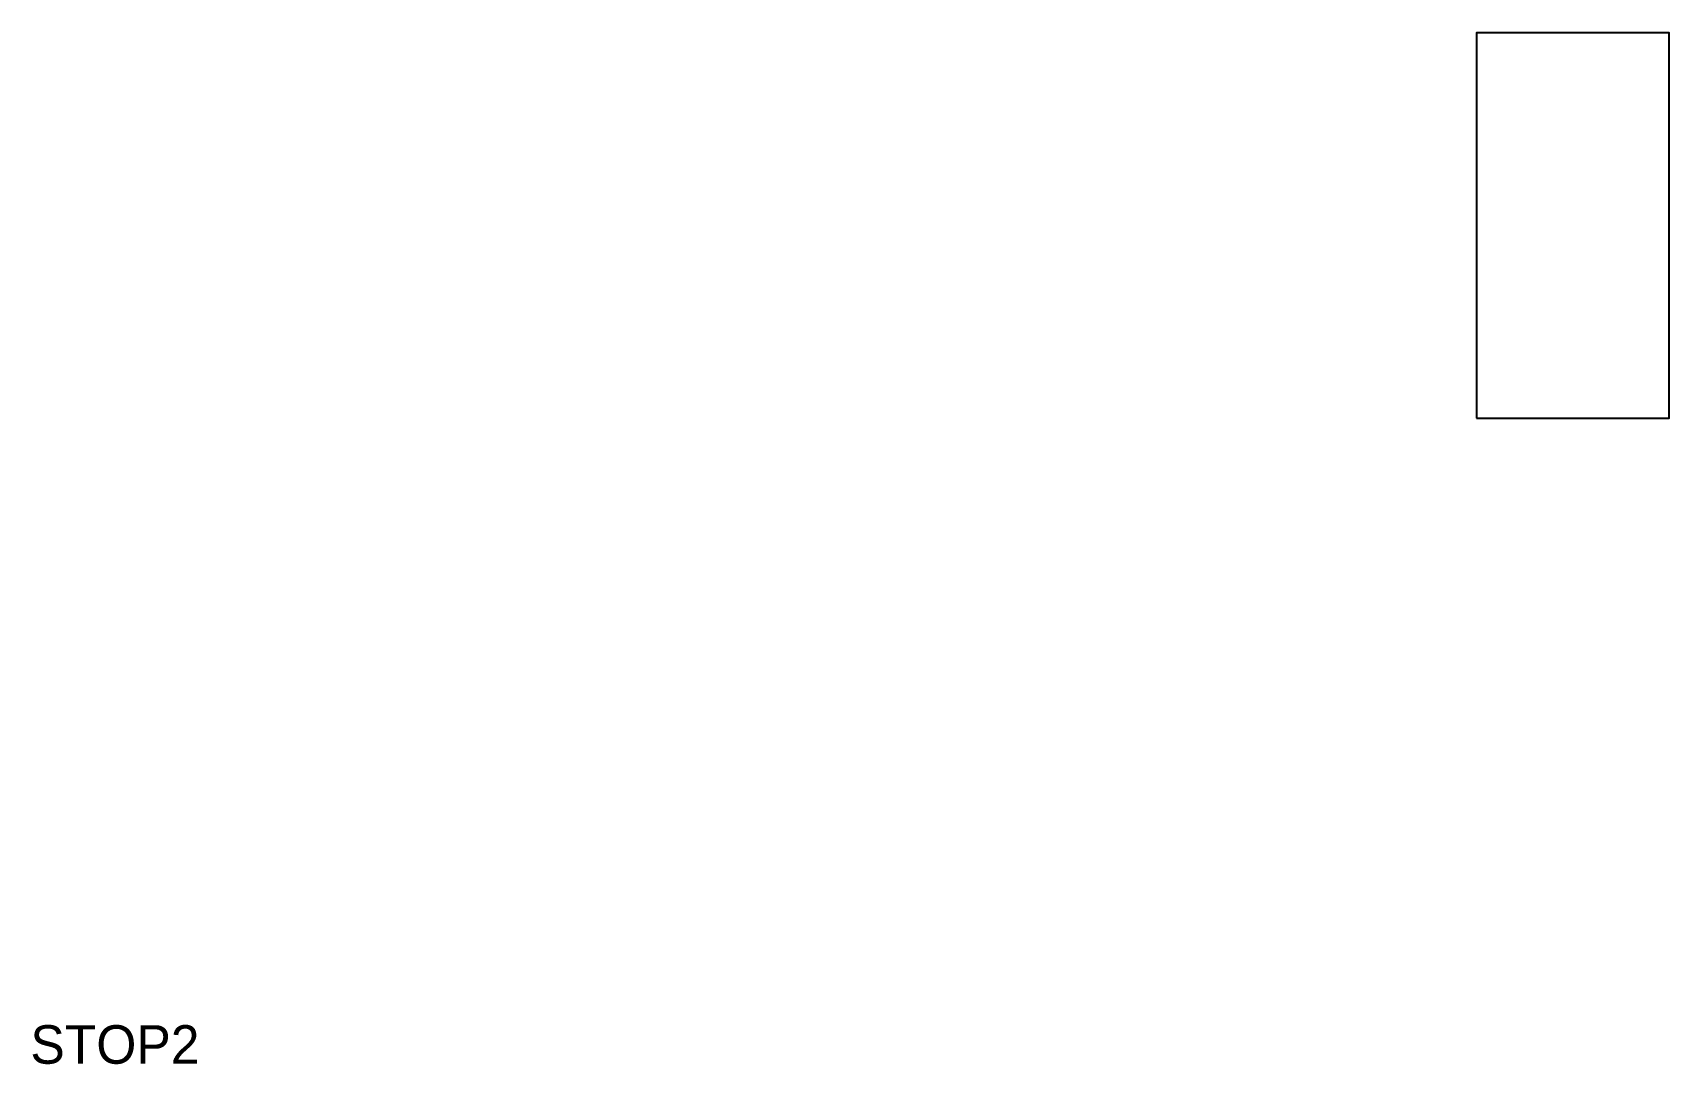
# Model space of a CAD drawing. Header units: metres. Extents: x 5 to 175, y -12 to 95.
import ezdxf

# ---------------------------------------------------------------- set-up
doc = ezdxf.new("R2010")
doc.units = ezdxf.units.M
doc.layers.add('ANNOTATION', color=7, linetype='Continuous')
doc.layers.add('OUTLINE', color=7, linetype='Continuous')

msp = doc.modelspace()

# ---------------------------------------------------------------- linework, layer by layer
at = {"layer": 'OUTLINE'}
msp.add_lwpolyline([(155, 55), (175, 55), (175, 95), (155, 95)], close=True, dxfattribs=at)

# ---------------------------------------------------------------- texts
at = {"layer": 'ANNOTATION'}
msp.add_text('STOP2', height=4, dxfattribs=at).set_placement((5, -12))

doc.saveas('drawing.dxf')
